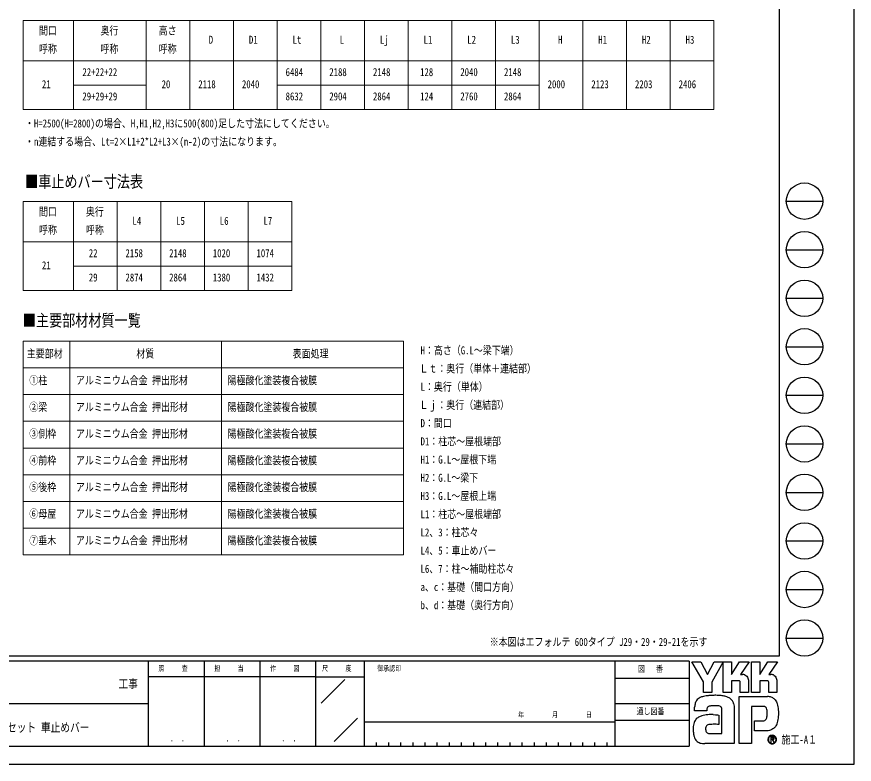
# Model space of a CAD drawing. Units: millimetres, scale not verified. Extents: x -12615 to 12615, y -8910 to 8910.
# Drawn here: x 2259 to 12615, y -8910 to 329 of the extents above; entities that cross this region are included whole.
import ezdxf
from ezdxf.enums import TextEntityAlignment as Align

# ---------------------------------------------------------------- set-up
doc = ezdxf.new("R2010")
doc.units = ezdxf.units.MM
doc.header["$LTSCALE"] = 40
doc.layers.add('0-1_TABLE1', color=7, linetype='Continuous', lineweight=18)
doc.layers.add('0-2_USER1', color=3, linetype='Continuous')
doc.layers.add('0-7_YKK_ZWAK', color=7, linetype='Continuous')
doc.styles.add('ＭＳ ゴシック', font='')
doc.styles.get('ＭＳ ゴシック').set_extended_font_data('MS Gothic')

msp = doc.modelspace()

# ---------------------------------------------------------------- linework, layer by layer
at = {"layer": '0-1_TABLE1'}
for p, q in [((2339.33, 283.82), (10879.33, 283.82)), ((2339.33, 283.82), (2339.33, -816.18)), ((2959.33, 283.82), (2959.33, -816.18)), ((3859.33, 283.82), (3859.33, -816.18)), ((4399.33, 283.82), (4399.33, -816.18)), ((4939.33, 283.82), (4939.33, -816.18)), ((5479.33, 283.82), (5479.33, -816.18)), ((6019.33, 283.82), (6019.33, -816.18)), ((6559.33, 283.82), (6559.33, -816.18)), ((7099.33, 283.82), (7099.33, -816.18)), ((7639.33, 283.82), (7639.33, -816.18)), ((8179.33, 283.82), (8179.33, -816.18)), ((8719.33, 283.82), (8719.33, -816.18)), ((9259.33, 283.82), (9259.33, -816.18)), ((9799.33, 283.82), (9799.33, -816.18)), ((10339.33, 283.82), (10339.33, -816.18)), ((10879.33, 283.82), (10879.33, -816.18)), ((2339.33, -216.18), (10879.33, -216.18)), ((2959.33, -516.18), (3859.33, -516.18)), ((5479.33, -516.18), (8719.33, -516.18)), ((2339.33, -816.18), (10879.33, -816.18)), ((2339.33, -1954.61), (5659.33, -1954.61)), ((2339.33, -1954.61), (2339.33, -3054.61)), ((2959.33, -1954.61), (2959.33, -3054.61)), ((3499.33, -1954.61), (3499.33, -3054.61)), ((4039.33, -1954.61), (4039.33, -3054.61)), ((4579.33, -1954.61), (4579.33, -3054.61)), ((5119.33, -1954.61), (5119.33, -3054.61)), ((5659.33, -1954.61), (5659.33, -3054.61)), ((2339.33, -2454.61), (5659.33, -2454.61)), ((2959.33, -2754.61), (5659.33, -2754.61)), ((2339.33, -3054.61), (5659.33, -3054.61)), ((2339.33, -3681.25), (7040.19, -3681.25)), ((2339.33, -3681.25), (2339.33, -6321.25)), ((2915.47, -3681.25), (2915.47, -6321.25)), ((4790.19, -3681.25), (4790.19, -6321.25)), ((7040.19, -3681.25), (7040.19, -6321.25)), ((2339.33, -4011.25), (7040.19, -4011.25)), ((2339.33, -4341.25), (7040.19, -4341.25)), ((2339.33, -4671.25), (7040.19, -4671.25)), ((2339.33, -5001.25), (7040.19, -5001.25)), ((2339.33, -5331.25), (7040.19, -5331.25)), ((2339.33, -5661.25), (7040.19, -5661.25)), ((2339.33, -5991.25), (7040.19, -5991.25)), ((2339.33, -6321.25), (7040.19, -6321.25))]:
    msp.add_line(p, q, dxfattribs=at)
at = {"layer": '0-7_YKK_ZWAK'}
for p, q in [((11685.06, 8325), (11685.06, -7575)), ((11775.06, -1950), (12225.06, -1950)), ((11775.06, -2550), (12225.06, -2550)), ((11775.06, -3150), (12225.06, -3150)), ((11775.06, -3750), (12225.06, -3750)), ((11775.06, -4350), (12225.06, -4350)), ((11775.06, -4950), (12225.06, -4950)), ((11775.06, -5550), (12225.06, -5550)), ((11775.06, -6150), (12225.06, -6150)), ((11775.06, -6750), (12225.06, -6750)), ((11775.06, -7350), (12225.06, -7350)), ((11685.06, -7575), (-11714.94, -7575)), ((3885.06, -7635), (-14.94, -7635)), ((4575.06, -7635), (4575.06, -8685)), ((5265.06, -7635), (5265.06, -8685)), ((5955.06, -7635), (5955.06, -8685)), ((6555.06, -7635), (5955.06, -7635)), ((9652.56, -7635), (6555.06, -7635)), ((6555.06, -7635), (6555.06, -8685)), ((9652.56, -7635), (9652.56, -8685)), ((10575.06, -7635), (9652.56, -7635)), ((10575.06, -7635), (10575.06, -8685)), ((5955.06, -7830), (3885.06, -7830)), ((5955.06, -7830), (6555.06, -7830)), ((6021.31, -8154.87), (6315.11, -7861.08)), ((9652.56, -7845), (10575.06, -7845)), ((-14.94, -8160), (3885.06, -8160)), ((9652.56, -8160), (10575.06, -8160)), ((6182.02, -8627.97), (6470.68, -8339.3)), ((6555.06, -8385), (9652.56, -8385)), ((10575.06, -8370), (9652.56, -8370)), ((-14.94, -8685), (3885.06, -8685)), ((3885.06, -8685), (5955.06, -8685)), ((5955.06, -8685), (6555.06, -8685)), ((6555.06, -8685), (9652.56, -8685)), ((6705.06, -8640), (6705.06, -8685)), ((6855.06, -8640), (6855.06, -8685)), ((7005.06, -8640), (7005.06, -8685)), ((7155.06, -8640), (7155.06, -8685)), ((7305.06, -8640), (7305.06, -8685)), ((7455.06, -8640), (7455.06, -8685)), ((7605.06, -8640), (7605.06, -8685)), ((7755.06, -8640), (7755.06, -8685)), ((7905.06, -8640), (7905.06, -8685)), ((8055.06, -8640), (8055.06, -8685)), ((8205.06, -8640), (8205.06, -8685)), ((8355.06, -8640), (8355.06, -8685)), ((8505.06, -8640), (8505.06, -8685)), ((8655.06, -8640), (8655.06, -8685)), ((8805.06, -8640), (8805.06, -8685)), ((8955.06, -8640), (8955.06, -8685)), ((9105.06, -8640), (9105.06, -8685)), ((9255.06, -8640), (9255.06, -8685)), ((9405.06, -8640), (9405.06, -8685)), ((9555.06, -8640), (9555.06, -8685)), ((9652.56, -8685), (10575.06, -8685)), ((11600.02, -8651.94), (11600.02, -8651.94))]:
    msp.add_line(p, q, dxfattribs=at)
for points in [[(-12615, -8910), (12615, -8910), (12615, 8910), (-12615, 8910)], [(10608.06, -7644), (10718.49, -7644), (10801.41, -7800.3), (10884.12, -7644), (10994.63, -7644), (10853.01, -7895.97), (10853.01, -8022.4), (10752.29, -8022.4), (10752.29, -7892.57)]]:
    msp.add_lwpolyline(points, close=True, dxfattribs=at)
for points in [[(5955.06, -7635), (3885.06, -7635), (3885.06, -8685)], [(11191.64, -7879.83), (11096.31, -7879.83), (11096.31, -8022.29), (10994.74, -8022.29), (10994.74, -7644), (11096.31, -7644), (11096.31, -7798.75), (11196.21, -7644), (11315.52, -7644), (11208.48, -7800.64), (11212.27, -7800.64), (11216.46, -7800.64), (11220.76, -7800.64), (11224.9, -7800.64), (11228.6, -7800.64), (11231.58, -7800.64), (11233.57, -7800.64), (11234.3, -7800.64)], [(11542.53, -7879.83), (11447.31, -7879.83), (11447.31, -8022.4), (11345.69, -8022.4), (11345.69, -7644), (11447.31, -7644), (11447.31, -7798.75), (11547.1, -7644), (11666.41, -7644), (11559.37, -7800.64), (11563.2, -7800.64), (11567.41, -7800.64), (11571.71, -7800.64), (11575.84, -7800.64), (11579.52, -7800.64), (11582.49, -7800.64), (11584.47, -7800.64), (11585.19, -7800.64)], [(11263.52, -7806.64), (11275.65, -7813.57), (11285.92, -7822.6), (11294.18, -7833.36), (11300.27, -7845.45), (11304.03, -7858.49), (11305.32, -7872.11), (11305.32, -8022.65), (11206.23, -8022.65), (11206.23, -7894.23)], [(11614.45, -7806.64), (11626.61, -7813.57), (11636.92, -7822.6), (11645.22, -7833.36), (11651.35, -7845.45), (11655.14, -7858.49), (11656.44, -7872.11), (11656.44, -8022.4), (11557.12, -8022.4), (11557.12, -7894.23)], [(11486.61, -8194.52), (11343.58, -8194.52), (11343.58, -8655), (11193.69, -8655), (11193.69, -8072.37), (11542.06, -8072.37)], [(11123.13, -8157.5), (11127.38, -8174.71), (11129.79, -8193.13), (11130.55, -8212.76), (11130.55, -8655), (10768.66, -8655)], [(11636.14, -8113.54), (11645.92, -8125.87), (11653.24, -8137.83), (11658.35, -8148.65)], [(10814.39, -8196.93), (10807.42, -8200.86), (10801.98, -8205.65), (10797.86, -8211.25), (10794.88, -8217.59), (10792.82, -8224.59), (10791.48, -8232.21), (10790.67, -8240.37), (10790.19, -8249), (10640.23, -8249.37), (10640.67, -8228.86), (10641.5, -8205.82)], [(10871.84, -8296.58), (10900.22, -8298.46), (10922.53, -8300.96), (10937.13, -8303.3), (10942.36, -8304.7), (10942.36, -8419.42), (10925.77, -8417.67), (10907.57, -8416.68), (10888.94, -8416.3), (10871.06, -8416.36), (10855.1, -8416.69), (10842.25, -8417.13), (10833.68, -8417.51), (10830.56, -8417.68), (10817.59, -8420.05), (10806.4, -8423.76), (10797.01, -8428.84), (10789.4, -8435.31), (10783.58, -8443.19), (10779.55, -8452.51), (10777.31, -8463.3), (10776.86, -8475.57), (10778.29, -8489.07), (10781.15, -8500.22), (10785.28, -8509.25), (10790.48, -8516.37), (10796.58, -8521.78), (10803.4, -8525.72), (10810.76, -8528.37), (10818.48, -8529.97), (10977.79, -8529.97), (10977.79, -8235.22), (10977.83, -8229.38), (10977.53, -8223.66), (10976.78, -8218.16), (10975.5, -8212.94), (10973.59, -8208.07), (10970.96, -8203.64), (10967.51, -8199.72), (10963.16, -8196.37)], [(10963.16, -8196.37), (10953.82, -8192.71), (10938.88, -8189.6), (10919.82, -8187.31), (10898.12, -8186.08), (10875.25, -8186.18), (10852.69, -8187.85)], [(11537.48, -8282.99), (11537.29, -8263.9), (11536.38, -8246.69), (11534.23, -8231.59), (11530.31, -8218.78)], [(11623.69, -8462.91), (11609.85, -8473.67), (11595.43, -8482.13), (11580.55, -8488.44), (11565.3, -8492.76), (11549.8, -8495.23), (11534.16, -8496.03), (11380.08, -8496.03), (11380.08, -8374.99), (11466.96, -8374.99), (11482.98, -8374.77), (11497.07, -8373.4), (11509.16, -8369.86)], [(11623.82, -8587.79), (11623.75, -8586.03), (11623.53, -8584.34), (11623.16, -8582.71), (11622.66, -8581.16), (11622.01, -8579.69), (11621.22, -8578.31), (11620.3, -8577.02), (11619.24, -8575.84), (11617.85, -8574.61), (11616.31, -8573.54), (11614.62, -8572.63), (11612.79, -8571.88), (11610.84, -8571.29), (11608.75, -8570.87), (11606.55, -8570.61), (11604.23, -8570.53), (11581.5, -8570.53), (11581.5, -8637.42), (11588.37, -8637.42), (11588.37, -8577.35), (11604.23, -8577.35), (11605.87, -8577.41), (11607.41, -8577.57), (11608.85, -8577.83), (11610.19, -8578.2), (11611.42, -8578.67), (11612.53, -8579.24), (11613.52, -8579.9), (11614.4, -8580.67)], [(11617.08, -8587.79), (11616.66, -8591.01), (11615.51, -8593.54), (11613.78, -8595.47), (11611.64, -8596.87), (11609.23, -8597.83), (11606.71, -8598.42), (11604.25, -8598.72), (11601.99, -8598.8), (11596.03, -8598.8), (11599.04, -8603.91), (11618.68, -8637.65), (11626.54, -8637.65), (11607.6, -8605.17), (11609.37, -8604.82), (11611.07, -8604.37), (11612.67, -8603.83), (11614.19, -8603.2), (11615.6, -8602.47), (11616.92, -8601.65), (11618.14, -8600.73), (11619.24, -8599.73)]]:
    msp.add_lwpolyline(points, dxfattribs=at)
for centre in [(12000.06, -1950), (12000.06, -2550), (12000.06, -3150), (12000.06, -3750), (12000.06, -4350), (12000.06, -4950), (12000.06, -5550), (12000.06, -6150), (12000.06, -6750), (12000.06, -7350)]:
    msp.add_circle(centre, 225, dxfattribs=at)
for centre, radius, start, end in [((11234.45, -7875.57), 74.93, 78.26798, 90.11215), ((11235.52, -7870.11), 69.37, 66.19963, 78.22058), ((11585.34, -7875.7), 75.07, 78.27851, 90.10826), ((11586.37, -7870.44), 69.7, 66.2483, 78.23226), ((11192.17, -7893.88), 14.06, 358.57817, 92.1683), ((11543.13, -7893.81), 14, 358.29941, 92.43455), ((10791.88, -8288.08), 219.75, 100.93159, 107.35499), ((10866.16, -8648.45), 587.69, 97.86054, 101.37938), ((10901.03, -8890.74), 832.48, 94.90201, 97.9576), ((10903.41, -8910.14), 852, 91.6169, 94.94971), ((10900.11, -8772.18), 714.01, 87.51794, 91.66439), ((10909.38, -8573.33), 514.94, 81.92631, 87.59083), ((10936.76, -8385.69), 325.32, 73.67137, 82.05943), ((10977.38, -8249.75), 183.45, 60.60528, 73.9085), ((11536.36, -8232.64), 160.37, 78.73198, 87.96551), ((11541.07, -8208.59), 135.87, 69.03034, 78.69541), ((10821.12, -8207.6), 179.04, 163.48385, 171.57982), ((10774.82, -8193.86), 130.74, 152.2125, 163.4865), ((10754.81, -8183.52), 108.22, 138.03852, 152.12015), ((10754.79, -8184.02), 108.55, 122.60463, 137.83438), ((10769.15, -8207.24), 135.84, 108.37421, 122.42809), ((10994.01, -8216.59), 146.41, 52.17347, 59.90542), ((11008.88, -8197.34), 122.08, 43.55042, 52.14561), ((11017.07, -8189.43), 110.69, 34.48659, 43.50182), ((11017.13, -8189.26), 110.55, 25.58915, 34.43128), ((11007.29, -8193.87), 121.41, 17.43089, 25.54591), ((11545.45, -8196.9), 123.38, 59.39484, 68.9885), ((11547.48, -8193.34), 119.28, 50.3012, 59.3616), ((11546.74, -8194.18), 120.4, 42.05209, 50.28551), ((11487.28, -8228.44), 188.76, 14.76267, 25.00486), ((11371.51, -8259.99), 308.76, 7.9139, 14.95041), ((10913.41, -8221.38), 272.36, 171.55622, 176.72493), ((10853.97, -8290.89), 101.95, 102.4979, 112.84632), ((10873.7, -8375.98), 189.3, 96.37207, 102.75341), ((11487.42, -8268.03), 73.52, 77.94572, 90.63794), ((11493.81, -8238.05), 42.86, 60.20991, 77.92418), ((11497.96, -8230.26), 34.04, 39.8078, 59.75378), ((11492.14, -8234.71), 41.37, 22.65544, 39.38165), ((11196.61, -8284.73), 340.88, 355.2339, 0.29193), ((11255.87, -8276.8), 425.61, 2.54376, 8.01251), ((11189.59, -8280.29), 491.98, 357.76419, 2.60674), ((10777.37, -8448.87), 152.71, 153.89178, 164.94341), ((10754.78, -8438.01), 127.65, 142.04688, 153.80771), ((10750.42, -8434.88), 122.29, 130.60221, 141.94427), ((10757.63, -8443.54), 133.55, 120.60724, 130.53081), ((10771.85, -8467.72), 161.6, 112.58838, 120.58162), ((10790.98, -8513.7), 211.4, 106.61303, 112.59024), ((10821.07, -8614.84), 316.93, 99.87193, 106.59825), ((10837.93, -8709.82), 413.39, 94.78469, 99.91711), ((10846.14, -8804.31), 508.24, 90.80099, 94.81812), ((10847.39, -8874.68), 578.61, 87.57779, 90.82714), ((11495.16, -8338.28), 34.54, 293.91672, 314.09376), ((11490.45, -8334.13), 40.8, 314.78099, 333.92928), ((11460.15, -8319.42), 74.48, 334.00676, 347.34989), ((11377.49, -8300.27), 159.33, 347.14308, 355.40008), ((11440.22, -8325.35), 236.92, 339.22498, 347.31457), ((11307.45, -8294.38), 373.25, 347.15166, 352.97565), ((11208.51, -8281.51), 473.02, 352.8937, 357.82206), ((10914.4, -8470.46), 291.87, 174.55588, 182.47272), ((11077.49, -8467.89), 454.94, 181.90948, 187.89042), ((10826.95, -8462.09), 204.02, 164.97537, 174.56739), ((11523.69, -8350.16), 150.71, 311.57033, 318.66243), ((11506.24, -8334.86), 173.92, 318.67367, 325.29112), ((11551.08, -8368.28), 118.04, 326.23251, 339.61931), ((10886.08, -8494.82), 261.65, 187.80471, 196.36971), ((10785.01, -8524.67), 156.26, 196.3102, 208.20993), ((11600.11, -8604.57), 52.92, 90.09157, 179.92363), ((11599.77, -8604.4), 47.06, 134.8007, 180.12175), ((11599.91, -8604.13), 46.97, 89.86602, 135.149), ((11600.1, -8604.47), 52.82, 44.93442, 90.08536), ((11600.12, -8604.49), 47.33, 45.03108, 90.11509), ((11607.02, -8587.51), 10.06, 358.3894, 42.86139), ((11607.22, -8588.27), 16.6, 316.37674, 1.6565), ((11600.15, -8604.5), 47.31, 0.00643, 45.07115), ((11600.52, -8604.31), 52.41, 359.78949, 45.13288), ((10741.01, -8548.09), 106.41, 208.29777, 223.35561), ((10731.08, -8556.83), 93.2, 223.64205, 239.63663), ((10739.32, -8541.84), 110.3, 239.8785, 253.65355), ((10754.4, -8490.03), 164.26, 253.69102, 263.74909), ((10767.18, -8376.29), 278.71, 263.68487, 270.30455), ((11599.78, -8604.63), 52.6, 179.86065, 225.14399), ((11599.58, -8604.7), 46.87, 179.75513, 225.29722), ((11600.03, -8604.63), 52.77, 224.94536, 269.98445), ((11599.93, -8605.12), 46.82, 224.62822, 270.10973), ((11600.03, -8604.37), 53.04, 269.98802, 314.93777), ((11599.95, -8604.42), 47.52, 270.09072, 359.90926), ((11600.39, -8604.71), 52.54, 314.92572, 0.23508)]:
    msp.add_arc(centre, radius, start, end, dxfattribs=at)

# ---------------------------------------------------------------- texts
at = {"layer": '0-1_TABLE1', "style": 'ＭＳ ゴシック', "width": 0.8}
for s, p in [('間口', (2534.13, 78.82)), ('奥行', (3294.13, 78.82)), ('高さ', (4014.13, 78.82)), ('D', (4633.33, -33.68)), ('D1', (5130.13, -33.68)), ('Lt', (5670.13, -33.68)), ('L', (6253.33, -33.68)), ('Lj', (6750.13, -33.68)), ('L1', (7290.13, -33.68)), ('L2', (7830.13, -33.68)), ('L3', (8370.13, -33.68)), ('H', (8953.33, -33.68)), ('H1', (9450.13, -33.68)), ('H2', (9990.13, -33.68)), ('H3', (10530.13, -33.68)), ('呼称', (2534.13, -146.18)), ('呼称', (3294.13, -146.18)), ('呼称', (4014.13, -146.18)), ('22+22+22', (3070.93, -433.68)), ('6484', (5583.73, -433.68)), ('2188', (6123.73, -433.68)), ('2148', (6663.73, -433.68)), ('128', (7246.93, -433.68)), ('2040', (7743.73, -433.68)), ('2148', (8283.73, -433.68)), ('21', (2570.13, -583.68)), ('20', (4050.13, -583.68)), ('2118', (4503.73, -583.68)), ('2040', (5043.73, -583.68)), ('2000', (8823.73, -583.68)), ('2123', (9363.73, -583.68)), ('2203', (9903.73, -583.68)), ('2406', (10443.73, -583.68)), ('29+29+29', (3070.93, -733.68)), ('8632', (5583.73, -733.68)), ('2904', (6123.73, -733.68)), ('2864', (6663.73, -733.68)), ('124', (7246.93, -733.68)), ('2760', (7743.73, -733.68)), ('2864', (8283.73, -733.68)), ('間口', (2534.13, -2159.61)), ('奥行', (3114.13, -2159.61)), ('L4', (3690.13, -2272.11)), ('L5', (4230.13, -2272.11)), ('L6', (4770.13, -2272.11)), ('L7', (5310.13, -2272.11)), ('呼称', (2534.13, -2384.61)), ('呼称', (3114.13, -2384.61)), ('22', (3150.13, -2672.11)), ('2158', (3603.73, -2672.11)), ('2148', (4143.73, -2672.11)), ('1020', (4683.73, -2672.11)), ('1074', (5223.73, -2672.11)), ('21', (2570.13, -2822.11)), ('29', (3150.13, -2972.11)), ('2874', (3603.73, -2972.11)), ('2864', (4143.73, -2972.11)), ('1380', (4683.73, -2972.11)), ('1432', (5223.73, -2972.11)), ('主要部材', (2382.6, -3913.75)), ('材質', (3737.63, -3913.75)), ('表面処理', (5670.39, -3913.75)), ('①柱', (2414.33, -4243.75)), ('アルミニウム合金 押出形材', (2990.47, -4243.75)), ('陽極酸化塗装複合被膜', (4865.19, -4243.75)), ('②梁', (2414.33, -4573.75)), ('アルミニウム合金 押出形材', (2990.47, -4573.75)), ('陽極酸化塗装複合被膜', (4865.19, -4573.75)), ('③側枠', (2414.33, -4903.75)), ('アルミニウム合金 押出形材', (2990.47, -4903.75)), ('陽極酸化塗装複合被膜', (4865.19, -4903.75)), ('④前枠', (2414.33, -5233.75)), ('アルミニウム合金 押出形材', (2990.47, -5233.75)), ('陽極酸化塗装複合被膜', (4865.19, -5233.75)), ('⑤後枠', (2414.33, -5563.75)), ('アルミニウム合金 押出形材', (2990.47, -5563.75)), ('陽極酸化塗装複合被膜', (4865.19, -5563.75)), ('⑥母屋', (2414.33, -5893.75)), ('アルミニウム合金 押出形材', (2990.47, -5893.75)), ('陽極酸化塗装複合被膜', (4865.19, -5893.75)), ('⑦垂木', (2414.33, -6223.75)), ('アルミニウム合金 押出形材', (2990.47, -6223.75)), ('陽極酸化塗装複合被膜', (4865.19, -6223.75))]:
    msp.add_text(s, height=98.97, dxfattribs=at).set_placement(p, align=Align.BOTTOM_LEFT)
at = {"layer": '0-2_USER1', "style": 'ＭＳ ゴシック', "width": 0.8}
for s, height, p in [('・H=2500(H=2800)の場合、H,H1,H2,H3に500(800)足した寸法にしてください。', 98.97, (2361.1, -1067.91)), ('・n連結する場合、Lt=2×L1+2*L2+L3×(n-2)の寸法になります。', 98.97, (2361.1, -1292.91)), ('■車止めバー寸法表', 148.5, (2362.49, -1826.8)), ('■主要部材材質一覧', 148.5, (2334.51, -3542.49)), ('H：高さ（G.L～梁下端）', 98.97, (7252.51, -3873.29)), ('Ｌｔ：奥行（単体＋連結部）', 98.97, (7238.11, -4098.29)), ('L：奥行（単体）', 98.97, (7252.51, -4323.29)), ('Ｌｊ：奥行（連結部）', 98.97, (7238.11, -4548.29)), ('D：間口', 98.97, (7252.51, -4773.29)), ('D1：柱芯～屋根端部', 98.97, (7252.51, -4998.29)), ('H1：G.L～屋根下端', 98.97, (7252.51, -5223.29)), ('H2：G.L～梁下', 98.97, (7252.51, -5448.29)), ('H3：G.L～屋根上端', 98.97, (7252.51, -5673.29)), ('L1：柱芯～屋根端部', 98.97, (7252.51, -5898.29)), ('L2、3：柱芯々', 98.97, (7252.51, -6123.29)), ('L4、5：車止めバー', 98.97, (7252.51, -6348.29)), ('L6、7：柱～補助柱芯々', 98.97, (7252.51, -6573.29)), ('a、c：基礎（間口方向）', 98.97, (7252.51, -6798.29)), ('b、d：基礎（奥行方向）', 98.97, (7252.51, -7023.29)), ('※本図はエフォルテ 600タイプ J29・29・29-21を示す', 98.97, (8107.15, -7477.13)), ('サイクルポート エフォルテ 多連結セット 車止めバー', 110, (218.24, -8542.63))]:
    msp.add_text(s, height=height, dxfattribs=at).set_placement(p, align=Align.BOTTOM_LEFT)
at = {"layer": '0-7_YKK_ZWAK', "style": 'ＭＳ ゴシック', "width": 0.8}
for s, height, p in [('照     査', 65.98, (4009.26, -7777.5)), ('担     当', 65.98, (4701.66, -7777.5)), ('作     図', 65.98, (5391.66, -7777.5)), ('尺     度', 65.98, (6034.26, -7777.5)), ('御承認印', 65.98, (6717.41, -7777.5)), ('図\u3000 番', 76.98, (9940.21, -7792.5)), ('工事', 110, (3517, -8002.4)), ('年        月        日', 65.98, (8459.72, -8349.64)), ('通し図番', 76.98, (9923.41, -8317.5)), ('施工-A１', 98.97, (11715.06, -8685)), ('． ．', 77.75, (4155, -8653.06)), ('． ．', 77.75, (4845, -8653.06)), ('． ．', 77.75, (5535, -8653.06))]:
    msp.add_text(s, height=height, dxfattribs=at).set_placement(p, align=Align.BOTTOM_LEFT)

doc.saveas('drawing.dxf')
